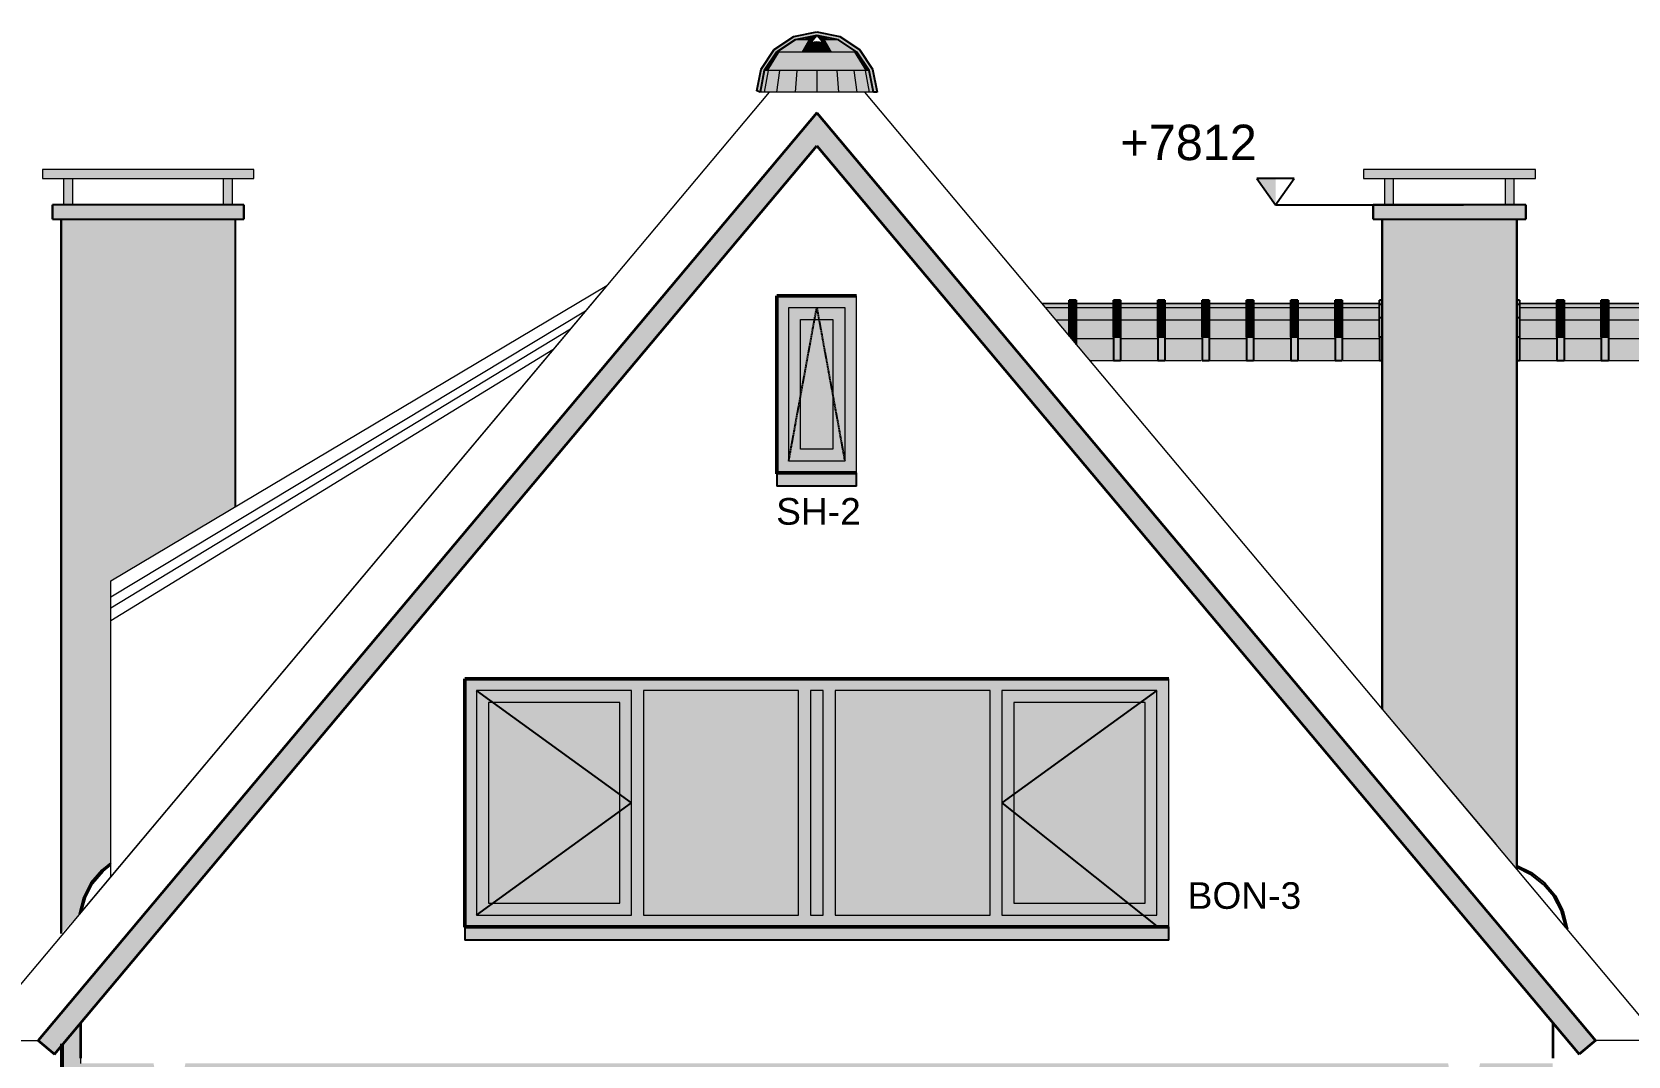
# Model space of a CAD drawing. Header units: millimetres. Extents: x -245 to 49755, y -245 to 41806.
# Drawn here: x 26221 to 30722, y 31018 to 33906 of the extents above; entities that cross this region are included whole.
import ezdxf

# ---------------------------------------------------------------- set-up
doc = ezdxf.new("R2010")
doc.units = ezdxf.units.MM
doc.linetypes.add('PUNKT2_S9', pattern=[1, 0, -1])
doc.linetypes.add('VERDECKT2_S2', pattern=[2.7, 2, -0.7])
doc.layers.add('Standard', color=7, linetype='Continuous', lineweight=25)
doc.styles.add('ARIAL', font='arial.ttf')

msp = doc.modelspace()

# ---------------------------------------------------------------- hatches: boundary and pattern name
at = {"layer": 'Standard', "linetype": 'PUNKT2_S9', "lineweight": 25}
for color, points in [(250, [(28372.9, 33883.9), (28321, 33849.2), (28314, 33856.3), (28369.1, 33893.2)]), (250, [(28434.2, 33896.1), (28372.9, 33883.9), (28369.1, 33893.2), (28434.2, 33906.1)]), (250, [(28434.2, 33896.1), (28377.6, 33883.9), (28372.9, 33883.9)]), (250, [(28434.2, 33896.1), (28390.9, 33883.9), (28377.6, 33883.9)]), (250, [(28434.2, 33896.1), (28410.7, 33883.9), (28390.9, 33883.9)]), (250, [(28434.2, 33896.1), (28423.9, 33883.9), (28410.7, 33883.9)]), (250, [(28495.4, 33883.9), (28434.2, 33896.1), (28434.2, 33906.1), (28499.2, 33893.2)]), (250, [(28434.2, 33896.1), (28457.6, 33883.9), (28444.4, 33883.9)]), (250, [(28434.2, 33896.1), (28477.5, 33883.9), (28457.6, 33883.9)]), (250, [(28434.2, 33896.1), (28495.4, 33883.9), (28490.7, 33883.9)]), (250, [(28434.2, 33896.1), (28490.7, 33883.9), (28477.5, 33883.9)]), (250, [(28547.3, 33849.2), (28495.4, 33883.9), (28499.2, 33893.2), (28554.4, 33856.3)]), (250, [(28321, 33849.2), (28286.3, 33797.3), (28277.1, 33801.2), (28314, 33856.3)]), (0, [(28321, 33849.2), (28329.6, 33849.2), (28297.6, 33797.3), (28286.3, 33797.3)]), (0, [(28329.6, 33849.2), (28354.2, 33849.2), (28329.6, 33797.3), (28297.6, 33797.3)]), (0, [(28372.9, 33883.9), (28377.6, 33883.9), (28329.6, 33849.2), (28321, 33849.2)]), (0, [(28377.6, 33883.9), (28390.9, 33883.9), (28354.2, 33849.2), (28329.6, 33849.2)]), (0, [(28354.2, 33849.2), (28390.9, 33849.2), (28377.6, 33797.3), (28329.6, 33797.3)]), (0, [(28390.9, 33883.9), (28410.7, 33883.9), (28390.9, 33849.2), (28354.2, 33849.2)]), (0, [(28390.9, 33849.2), (28434.2, 33849.2), (28434.2, 33797.3), (28377.6, 33797.3)]), (0, [(28410.7, 33883.9), (28423.9, 33883.9), (28418.3, 33877.1), (28434.2, 33879.3), (28434.2, 33849.2), (28390.9, 33849.2)]), (0, [(28457.6, 33883.9), (28477.5, 33849.2), (28434.2, 33849.2), (28434.2, 33879.3), (28450.1, 33877.1), (28444.4, 33883.9)]), (0, [(28434.2, 33849.2), (28477.5, 33849.2), (28490.7, 33797.3), (28434.2, 33797.3)]), (250, [(28457.6, 33883.9), (28477.5, 33883.9), (28514.2, 33849.2), (28477.5, 33849.2)]), (250, [(28477.5, 33883.9), (28490.7, 33883.9), (28538.7, 33849.2), (28514.2, 33849.2)]), (0, [(28477.5, 33849.2), (28514.2, 33849.2), (28538.7, 33797.3), (28490.7, 33797.3)]), (250, [(28490.7, 33883.9), (28495.4, 33883.9), (28547.3, 33849.2), (28538.7, 33849.2)]), (250, [(28514.2, 33849.2), (28538.7, 33849.2), (28570.7, 33797.3), (28538.7, 33797.3)]), (250, [(28538.7, 33849.2), (28547.3, 33849.2), (28582, 33797.3), (28570.7, 33797.3)]), (250, [(28582, 33797.3), (28547.3, 33849.2), (28554.4, 33856.3), (28591.2, 33801.2)]), (250, [(28286.3, 33797.3), (28274.2, 33736.1), (28264.9, 33739.9), (28277.1, 33801.2)]), (0, [(28286.3, 33797.3), (28297.6, 33797.3), (28286.3, 33736.1), (28274.2, 33736.1)]), (0, [(28297.6, 33797.3), (28329.6, 33797.3), (28321, 33736.1), (28286.3, 33736.1)]), (0, [(28329.6, 33797.3), (28377.6, 33797.3), (28372.9, 33736.1), (28321, 33736.1)]), (0, [(28377.6, 33797.3), (28434.2, 33797.3), (28434.2, 33736.1), (28372.9, 33736.1)]), (0, [(28434.2, 33797.3), (28490.7, 33797.3), (28495.4, 33736.1), (28434.2, 33736.1)]), (0, [(28490.7, 33797.3), (28538.7, 33797.3), (28547.3, 33736.1), (28495.4, 33736.1)]), (0, [(28538.7, 33797.3), (28570.7, 33797.3), (28582, 33736.1), (28547.3, 33736.1)]), (250, [(28570.7, 33797.3), (28582, 33797.3), (28594.2, 33736.1), (28582, 33736.1)]), (250, [(28594.2, 33736.1), (28582, 33797.3), (28591.2, 33801.2), (28604.2, 33736.1)]), (250, [(28434.2, 33584.9), (26284.8, 31023.5), (26238.9, 31062.1), (28434.2, 33678.3)]), (250, [(30583.5, 31023.5), (28434.2, 33584.9), (28434.2, 33678.3), (30629.4, 31062.1)]), (250, [(28546.7, 33162.1), (28513.2, 33128.6), (28355.2, 33128.6), (28321.7, 33162.1)]), (250, [(28321.7, 33162.1), (28355.2, 33128.6), (28355.2, 32695.6), (28324.2, 32664.6), (28321.7, 32664.6)]), (250, [(28513.2, 32695.6), (28513.2, 33128.6), (28546.7, 33162.1), (28546.7, 32664.6), (28544.2, 32664.6)]), (251, [(29146, 33136.9), (29146, 33149.8), (29166, 33149.8), (29166, 33136.9)]), (250, [(29146, 33100), (29146, 33136.9), (29166, 33136.9), (29166, 33100)]), (251, [(29271, 33136.9), (29271, 33149.8), (29291, 33149.8), (29291, 33136.9)]), (250, [(29271, 33100), (29271, 33136.9), (29291, 33136.9), (29291, 33100)]), (251, [(29396, 33136.9), (29396, 33149.8), (29416, 33149.8), (29416, 33136.9)]), (250, [(29396, 33100), (29396, 33136.9), (29416, 33136.9), (29416, 33100)]), (251, [(29521, 33136.9), (29521, 33149.8), (29541, 33149.8), (29541, 33136.9)]), (250, [(29521, 33100), (29521, 33136.9), (29541, 33136.9), (29541, 33100)]), (251, [(29646, 33136.9), (29646, 33149.8), (29666, 33149.8), (29666, 33136.9)]), (250, [(29646, 33100), (29646, 33136.9), (29666, 33136.9), (29666, 33100)]), (251, [(29771, 33136.9), (29771, 33149.8), (29791, 33149.8), (29791, 33136.9)]), (250, [(29771, 33100), (29771, 33136.9), (29791, 33136.9), (29791, 33100)]), (251, [(29896, 33136.9), (29896, 33149.8), (29916, 33149.8), (29916, 33136.9)]), (250, [(29896, 33100), (29896, 33136.9), (29916, 33136.9), (29916, 33100)]), (251, [(30521, 33136.9), (30521, 33149.8), (30541, 33149.8), (30541, 33136.9)]), (250, [(30521, 33100), (30521, 33136.9), (30541, 33136.9), (30541, 33100)]), (251, [(30646, 33136.9), (30646, 33149.8), (30666, 33149.8), (30666, 33136.9)]), (250, [(30646, 33100), (30646, 33136.9), (30666, 33136.9), (30666, 33100)]), (250, [(29146, 33100), (29166, 33100), (29166, 33044.9), (29148.4, 33044.9), (29146, 33047.8)]), (250, [(29271, 33044.9), (29271, 33100), (29291, 33100), (29291, 33044.9)]), (250, [(29396, 33044.9), (29396, 33100), (29416, 33100), (29416, 33044.9)]), (250, [(29521, 33044.9), (29521, 33100), (29541, 33100), (29541, 33044.9)]), (250, [(29646, 33044.9), (29646, 33100), (29666, 33100), (29666, 33044.9)]), (250, [(29771, 33044.9), (29771, 33100), (29791, 33100), (29791, 33044.9)]), (250, [(29896, 33044.9), (29896, 33100), (29916, 33100), (29916, 33044.9)]), (250, [(30521, 33044.9), (30521, 33100), (30541, 33100), (30541, 33044.9)]), (250, [(30646, 33044.9), (30646, 33100), (30666, 33100), (30666, 33044.9)]), (250, [(29166, 33044.9), (29166, 33024), (29148.4, 33044.9)]), (250, [(29271, 32979.8), (29271, 33044.9), (29291, 33044.9), (29291, 32979.8)]), (250, [(29396, 32979.8), (29396, 33044.9), (29416, 33044.9), (29416, 32979.8)]), (250, [(29521, 32979.8), (29521, 33044.9), (29541, 33044.9), (29541, 32979.8)]), (250, [(29646, 32979.8), (29646, 33044.9), (29666, 33044.9), (29666, 32979.8)]), (250, [(29771, 32979.8), (29771, 33044.9), (29791, 33044.9), (29791, 32979.8)]), (250, [(29896, 32979.8), (29896, 33044.9), (29916, 33044.9), (29916, 32979.8)]), (250, [(30521, 32979.8), (30521, 33044.9), (30541, 33044.9), (30541, 32979.8)]), (250, [(30646, 32979.8), (30646, 33044.9), (30666, 33044.9), (30666, 32979.8)]), (250, [(28355.2, 32695.6), (28513.2, 32695.6), (28544.2, 32664.6), (28324.2, 32664.6)]), (49, [(28321.7, 32659.6), (28321.7, 32662.3), (28321.7, 32664.6), (28324.2, 32664.6), (28544.2, 32664.6), (28546.7, 32664.6), (28546.7, 32662.3), (28546.7, 32659.6)]), (250, [(28321.7, 32624.6), (28321.7, 32659.6), (28546.7, 32659.6), (28546.7, 32624.6)]), (250, [(27441.7, 32082.1), (27475.2, 32082.1), (27475.2, 31384.6), (27441.7, 31384.6)]), (250, [(29393.2, 32082.1), (29393.2, 32048.6), (27475.2, 32048.6), (27475.2, 32082.1)]), (250, [(27475.2, 32048.6), (27508.7, 32048.6), (27508.7, 31415.6), (27475.2, 31415.6)]), (250, [(27878.7, 32048.6), (27878.7, 32015.1), (27508.7, 32015.1), (27508.7, 32048.6)]), (250, [(27912.2, 31415.6), (27878.7, 31415.6), (27878.7, 32048.6), (27912.2, 32048.6)]), (250, [(27912.2, 32048.6), (27945.7, 32048.6), (27945.7, 31415.6), (27912.2, 31415.6)]), (250, [(28382.7, 32048.6), (28416.2, 32048.6), (28416.2, 31415.6), (28382.7, 31415.6)]), (250, [(28452.2, 31415.6), (28416.2, 31415.6), (28416.2, 32048.6), (28452.2, 32048.6)]), (250, [(28485.7, 31415.6), (28452.2, 31415.6), (28452.2, 32048.6), (28485.7, 32048.6)]), (250, [(28956.2, 31415.6), (28922.7, 31415.6), (28922.7, 32048.6), (28956.2, 32048.6)]), (250, [(28956.2, 32048.6), (28989.7, 32048.6), (28989.7, 31415.6), (28956.2, 31415.6)]), (250, [(29359.7, 32048.6), (29359.7, 32015.1), (28989.7, 32015.1), (28989.7, 32048.6)]), (250, [(29393.2, 31415.6), (29359.7, 31415.6), (29359.7, 32048.6), (29393.2, 32048.6)]), (250, [(29393.2, 32082.1), (29426.7, 32082.1), (29426.7, 31384.6), (29393.2, 31384.6)]), (254, [(27878.7, 31756.3), (27878.7, 31707.8), (27521.4, 31449.1), (27508.7, 31449.1), (27508.7, 32015.1), (27521.4, 32015.1)]), (254, [(27878.7, 31756.3), (27521.4, 32015.1), (27878.7, 32015.1)]), (254, [(29346.9, 32015.1), (29359.7, 32015.1), (29359.7, 31449.1), (29312, 31449.1), (28989.7, 31705.4), (28989.7, 31756.3)]), (254, [(29346.9, 32015.1), (28989.7, 31756.3), (28989.7, 32015.1)]), (254, [(27878.7, 31449.1), (27521.4, 31449.1), (27878.7, 31707.8)]), (254, [(28989.7, 31705.4), (29312, 31449.1), (28989.7, 31449.1)]), (250, [(26367.2, 31465.4), (26387.5, 31506.6), (26418.3, 31542.5), (26443.6, 31563), (26443.6, 31556.8), (26421.9, 31539), (26392.1, 31504.7), (26372.2, 31465.4), (26360.8, 31425.2), (26354.5, 31417.7)]), (250, [(27475.2, 31415.6), (29393.2, 31415.6), (29393.2, 31384.6), (27475.2, 31384.6)]), (250, [(27508.7, 31415.6), (27508.7, 31449.1), (27878.7, 31449.1), (27878.7, 31415.6)]), (250, [(28989.7, 31415.6), (28989.7, 31449.1), (29359.7, 31449.1), (29359.7, 31415.6)]), (49, [(27441.7, 31379.6), (27441.7, 31382.3), (27441.7, 31384.6), (27475.2, 31384.6), (29393.2, 31384.6), (29426.7, 31384.6), (29426.7, 31382.3), (29426.7, 31379.6)]), (250, [(27441.7, 31344.6), (27441.7, 31379.6), (29426.7, 31379.6), (29426.7, 31344.6)])]:
    msp.add_hatch(color=color, dxfattribs=at).paths.add_polyline_path(points, flags=16)
for color, points in [(0, [(26251.7, 33493.1), (26846.7, 33493.1), (26846.7, 33518.1), (26251.7, 33518.1)]), (0, [(26311.7, 33493.1), (26311.7, 33418.1), (26312.9, 33418.1), (26312.9, 33493.1)]), (0, [(26312.9, 33493.1), (26312.9, 33418.1), (26315.2, 33418.1), (26315.2, 33493.1)]), (0, [(26315.2, 33493.1), (26315.2, 33418.1), (26318.4, 33418.1), (26318.4, 33493.1)]), (0, [(26318.4, 33493.1), (26318.4, 33418.1), (26322.1, 33418.1), (26322.1, 33493.1)]), (0, [(26322.1, 33493.1), (26322.1, 33418.1), (26326.1, 33418.1), (26326.1, 33493.1)]), (0, [(26326.1, 33493.1), (26326.1, 33418.1), (26329.8, 33418.1), (26329.8, 33493.1)]), (0, [(26329.8, 33493.1), (26329.8, 33418.1), (26333, 33418.1), (26333, 33493.1)]), (0, [(26333, 33493.1), (26333, 33418.1), (26335.3, 33418.1), (26335.3, 33493.1)]), (250, [(26335.3, 33493.1), (26335.3, 33418.1), (26336.6, 33418.1), (26336.6, 33493.1)]), (0, [(26761.8, 33493.1), (26761.8, 33418.1), (26763, 33418.1), (26763, 33493.1)]), (0, [(26763, 33493.1), (26763, 33418.1), (26765.3, 33418.1), (26765.3, 33493.1)]), (0, [(26765.3, 33493.1), (26765.3, 33418.1), (26768.5, 33418.1), (26768.5, 33493.1)]), (0, [(26768.5, 33493.1), (26768.5, 33418.1), (26772.2, 33418.1), (26772.2, 33493.1)]), (0, [(26772.2, 33493.1), (26772.2, 33418.1), (26776.2, 33418.1), (26776.2, 33493.1)]), (0, [(26776.2, 33493.1), (26776.2, 33418.1), (26779.9, 33418.1), (26779.9, 33493.1)]), (0, [(26779.9, 33493.1), (26779.9, 33418.1), (26783.1, 33418.1), (26783.1, 33493.1)]), (0, [(26783.1, 33493.1), (26783.1, 33418.1), (26785.4, 33418.1), (26785.4, 33493.1)]), (250, [(26785.4, 33493.1), (26785.4, 33418.1), (26786.7, 33418.1), (26786.7, 33493.1)]), (0, [(29975.7, 33518.1), (29975.7, 33493.1), (30460.7, 33493.1), (30460.7, 33518.1)]), (0, [(30035.7, 33493.1), (30035.7, 33418.1), (30036.9, 33418.1), (30036.9, 33493.1)]), (0, [(30036.9, 33493.1), (30036.9, 33418.1), (30039.2, 33418.1), (30039.2, 33493.1)]), (0, [(30039.2, 33493.1), (30039.2, 33418.1), (30042.4, 33418.1), (30042.4, 33493.1)]), (0, [(30042.4, 33493.1), (30042.4, 33418.1), (30046.1, 33418.1), (30046.1, 33493.1)]), (0, [(30046.1, 33493.1), (30046.1, 33418.1), (30050.1, 33418.1), (30050.1, 33493.1)]), (0, [(30050.1, 33493.1), (30050.1, 33418.1), (30053.8, 33418.1), (30053.8, 33493.1)]), (0, [(30053.8, 33493.1), (30053.8, 33418.1), (30057, 33418.1), (30057, 33493.1)]), (0, [(30057, 33493.1), (30057, 33418.1), (30059.3, 33418.1), (30059.3, 33493.1)]), (250, [(30059.3, 33493.1), (30059.3, 33418.1), (30060.6, 33418.1), (30060.6, 33493.1)]), (0, [(30375.8, 33493.1), (30375.8, 33418.1), (30377, 33418.1), (30377, 33493.1)]), (0, [(30377, 33493.1), (30377, 33418.1), (30379.3, 33418.1), (30379.3, 33493.1)]), (0, [(30379.3, 33493.1), (30379.3, 33418.1), (30382.5, 33418.1), (30382.5, 33493.1)]), (0, [(30382.5, 33493.1), (30382.5, 33418.1), (30386.2, 33418.1), (30386.2, 33493.1)]), (0, [(30386.2, 33493.1), (30386.2, 33418.1), (30390.2, 33418.1), (30390.2, 33493.1)]), (0, [(30390.2, 33493.1), (30390.2, 33418.1), (30393.9, 33418.1), (30393.9, 33493.1)]), (0, [(30393.9, 33493.1), (30393.9, 33418.1), (30397.1, 33418.1), (30397.1, 33493.1)]), (0, [(30397.1, 33493.1), (30397.1, 33418.1), (30399.4, 33418.1), (30399.4, 33493.1)]), (250, [(30399.4, 33493.1), (30399.4, 33418.1), (30400.7, 33418.1), (30400.7, 33493.1)]), (0, [(26279.2, 33418.1), (26279.2, 33378.1), (26819.2, 33378.1), (26819.2, 33418.1)]), (0, [(30003.2, 33378.1), (30433.2, 33378.1), (30433.2, 33418.1), (30003.2, 33418.1)]), (251, [(26794.2, 33378.1), (26304.2, 33378.1), (26304.2, 31363.6), (26354.5, 31417.7), (26367.2, 31465.4), (26387.5, 31506.6), (26418.3, 31542.5), (26443.6, 31563), (26443.6, 32358.1), (26794.2, 32566.8)]), (251, [(30408.2, 33378.1), (30028.2, 33378.1), (30028.2, 31996.4), (30408.2, 31544.7)]), (254, [(28388.7, 32729.1), (28479.7, 32729.1), (28479.7, 33095.1), (28388.7, 33095.1)]), (250, [(30532.6, 31428), (30545.7, 31381.7), (30549.3, 31377.4), (30551.2, 31376.6), (30537.6, 31428), (30517.3, 31469.3), (30486.5, 31505.1), (30448.6, 31535.8), (30408.2, 31555.7), (30408.2, 31550.7), (30446.7, 31531.2), (30482.9, 31501.6), (30512.7, 31467.4)])]:
    msp.add_hatch(color=color, dxfattribs=at).paths.add_polyline_path(points)
at = {"layer": 'Standard', "linetype": 'PUNKT2_S9', "lineweight": -3}
msp.add_hatch(color=7, dxfattribs=at).paths.add_polyline_path([(29727.9, 33418.1), (29727.9, 33493.1), (29675.4, 33493.1)])
at = {"layer": 'Standard', "linetype": 'PUNKT2_S9', "lineweight": 25}
h = msp.add_hatch(color=250, dxfattribs=at)
h.paths.add_polyline_path([(28513.2, 33128.6), (28355.2, 33128.6), (28355.2, 32695.6), (28513.2, 32695.6)])
h.paths.add_polyline_path([(28388.7, 33095.1), (28479.7, 33095.1), (28479.7, 32729.1), (28388.7, 32729.1)], flags=16)
h = msp.add_hatch(color=250, dxfattribs=at)
h.paths.add_polyline_path([(29291, 33139.8), (29291, 33127.6), (29517.8, 33127.6), (29517.8, 33139.8)])
h.paths.add_polyline_path([(29916, 33127.6), (30021, 33127.6), (30021, 33139.8), (29916, 33139.8)])
h.paths.add_polyline_path([(29271, 33139.8), (29166, 33139.8), (29166, 33127.6), (29271, 33127.6)])
h.paths.add_polyline_path([(29079, 33127.6), (29146, 33127.6), (29146, 33139.8), (29068.8, 33139.8)])
h = msp.add_hatch(color=0, dxfattribs=at)
h.paths.add_polyline_path([(29291, 33127.6), (29291, 33092.9), (29517.8, 33092.9), (29517.8, 33127.6)])
h.paths.add_polyline_path([(30021, 33127.6), (29916, 33127.6), (29916, 33092.9), (30021, 33092.9)])
h.paths.add_polyline_path([(29271, 33127.6), (29166, 33127.6), (29166, 33092.9), (29271, 33092.9)])
h.paths.add_polyline_path([(29108.1, 33092.9), (29146, 33092.9), (29146, 33127.6), (29079, 33127.6)])
h = msp.add_hatch(color=250, dxfattribs=at)
h.paths.add_polyline_path([(29646, 33127.6), (29646, 33139.8), (29541, 33139.8), (29541, 33127.6)])
h.paths.add_polyline_path([(29666, 33127.6), (29771, 33127.6), (29771, 33139.8), (29666, 33139.8)])
h.paths.add_polyline_path([(29896, 33127.6), (29896, 33139.8), (29791, 33139.8), (29791, 33127.6)])
h = msp.add_hatch(color=0, dxfattribs=at)
h.paths.add_polyline_path([(29791, 33127.6), (29791, 33092.9), (29896, 33092.9), (29896, 33127.6)])
h.paths.add_polyline_path([(29771, 33127.6), (29666, 33127.6), (29666, 33092.9), (29771, 33092.9)])
h.paths.add_polyline_path([(29541, 33127.6), (29541, 33092.9), (29646, 33092.9), (29646, 33127.6)])
h = msp.add_hatch(color=250, dxfattribs=at)
h.paths.add_polyline_path([(33304.2, 33127.6), (33304.2, 33139.8), (33186, 33139.8), (33186, 33127.6)])
h.paths.add_polyline_path([(30416, 33139.8), (30416, 33127.6), (30521, 33127.6), (30521, 33139.8)])
h.paths.add_polyline_path([(30541, 33139.8), (30541, 33127.6), (30646, 33127.6), (30646, 33139.8)])
h.paths.add_polyline_path([(30666, 33139.8), (30666, 33127.6), (30771, 33127.6), (30771, 33139.8)])
h.paths.add_polyline_path([(30791, 33139.8), (30791, 33127.6), (30896, 33127.6), (30896, 33139.8)])
h.paths.add_polyline_path([(30916, 33139.8), (30916, 33127.6), (31021, 33127.6), (31021, 33139.8)])
h.paths.add_polyline_path([(31041, 33139.8), (31041, 33127.6), (31146, 33127.6), (31146, 33139.8)])
h.paths.add_polyline_path([(31166, 33139.8), (31166, 33127.6), (31271, 33127.6), (31271, 33139.8)])
h.paths.add_polyline_path([(31291, 33139.8), (31291, 33127.6), (31396, 33127.6), (31396, 33139.8)])
h.paths.add_polyline_path([(31416, 33139.8), (31416, 33127.6), (31521, 33127.6), (31521, 33139.8)])
h.paths.add_polyline_path([(31541, 33139.8), (31541, 33127.6), (31646, 33127.6), (31646, 33139.8)])
h.paths.add_polyline_path([(31666, 33139.8), (31666, 33127.6), (31771, 33127.6), (31771, 33139.8)])
h.paths.add_polyline_path([(31791, 33139.8), (31791, 33127.6), (31896, 33127.6), (31896, 33139.8)])
h.paths.add_polyline_path([(31916, 33139.8), (31916, 33127.6), (32021, 33127.6), (32021, 33139.8)])
h.paths.add_polyline_path([(32041, 33139.8), (32041, 33127.6), (32146, 33127.6), (32146, 33139.8)])
h.paths.add_polyline_path([(32166, 33139.8), (32166, 33127.6), (32271, 33127.6), (32271, 33139.8)])
h.paths.add_polyline_path([(32291, 33139.8), (32291, 33127.6), (32396, 33127.6), (32396, 33139.8)])
h.paths.add_polyline_path([(32416, 33139.8), (32416, 33127.6), (32521, 33127.6), (32521, 33139.8)])
h.paths.add_polyline_path([(32541, 33139.8), (32541, 33127.6), (32646, 33127.6), (32646, 33139.8)])
h.paths.add_polyline_path([(32666, 33139.8), (32666, 33127.6), (32771, 33127.6), (32771, 33139.8)])
h.paths.add_polyline_path([(32791, 33139.8), (32791, 33127.6), (32896, 33127.6), (32896, 33139.8)])
h.paths.add_polyline_path([(32916, 33139.8), (32916, 33127.6), (33021, 33127.6), (33021, 33139.8)])
h.paths.add_polyline_path([(33041, 33139.8), (33041, 33127.6), (33166, 33127.6), (33166, 33139.8)])
h = msp.add_hatch(color=0, dxfattribs=at)
h.paths.add_polyline_path([(31271, 33127.6), (31166, 33127.6), (31166, 33092.9), (31271, 33092.9)])
h.paths.add_polyline_path([(31041, 33092.9), (31146, 33092.9), (31146, 33127.6), (31041, 33127.6)])
h.paths.add_polyline_path([(31021, 33127.6), (30916, 33127.6), (30916, 33092.9), (31021, 33092.9)])
h.paths.add_polyline_path([(30791, 33092.9), (30896, 33092.9), (30896, 33127.6), (30791, 33127.6)])
h.paths.add_polyline_path([(30771, 33127.6), (30666, 33127.6), (30666, 33092.9), (30771, 33092.9)])
h.paths.add_polyline_path([(30541, 33092.9), (30646, 33092.9), (30646, 33127.6), (30541, 33127.6)])
h.paths.add_polyline_path([(30521, 33127.6), (30416, 33127.6), (30416, 33092.9), (30521, 33092.9)])
h.paths.add_polyline_path([(33304.2, 33092.9), (33304.2, 33127.6), (33186, 33127.6), (33186, 33092.9)])
h.paths.add_polyline_path([(33041, 33092.9), (33166, 33092.9), (33166, 33127.6), (33041, 33127.6)])
h.paths.add_polyline_path([(33021, 33127.6), (32916, 33127.6), (32916, 33092.9), (33021, 33092.9)])
h.paths.add_polyline_path([(32791, 33092.9), (32896, 33092.9), (32896, 33127.6), (32791, 33127.6)])
h.paths.add_polyline_path([(32771, 33127.6), (32666, 33127.6), (32666, 33092.9), (32771, 33092.9)])
h.paths.add_polyline_path([(32541, 33092.9), (32646, 33092.9), (32646, 33127.6), (32541, 33127.6)])
h.paths.add_polyline_path([(32521, 33127.6), (32416, 33127.6), (32416, 33092.9), (32521, 33092.9)])
h.paths.add_polyline_path([(32291, 33092.9), (32396, 33092.9), (32396, 33127.6), (32291, 33127.6)])
h.paths.add_polyline_path([(32271, 33127.6), (32166, 33127.6), (32166, 33092.9), (32271, 33092.9)])
h.paths.add_polyline_path([(32041, 33092.9), (32146, 33092.9), (32146, 33127.6), (32041, 33127.6)])
h.paths.add_polyline_path([(32021, 33127.6), (31916, 33127.6), (31916, 33092.9), (32021, 33092.9)])
h.paths.add_polyline_path([(31791, 33092.9), (31896, 33092.9), (31896, 33127.6), (31791, 33127.6)])
h.paths.add_polyline_path([(31771, 33127.6), (31666, 33127.6), (31666, 33092.9), (31771, 33092.9)])
h.paths.add_polyline_path([(31541, 33092.9), (31646, 33092.9), (31646, 33127.6), (31541, 33127.6)])
h.paths.add_polyline_path([(31521, 33127.6), (31416, 33127.6), (31416, 33092.9), (31521, 33092.9)])
h.paths.add_polyline_path([(31291, 33092.9), (31396, 33092.9), (31396, 33127.6), (31291, 33127.6)])
h = msp.add_hatch(color=0, dxfattribs=at)
h.paths.add_polyline_path([(29291, 33092.9), (29291, 33041), (29517.8, 33041), (29517.8, 33092.9)])
h.paths.add_polyline_path([(30021, 33092.9), (29916, 33092.9), (29916, 33041), (30021, 33041)])
h.paths.add_polyline_path([(29271, 33092.9), (29166, 33092.9), (29166, 33041), (29271, 33041)])
h.paths.add_polyline_path([(29108.1, 33092.9), (29146, 33047.8), (29146, 33092.9)])
h = msp.add_hatch(color=0, dxfattribs=at)
h.paths.add_polyline_path([(29791, 33092.9), (29791, 33041), (29896, 33041), (29896, 33092.9)])
h.paths.add_polyline_path([(29771, 33092.9), (29666, 33092.9), (29666, 33041), (29771, 33041)])
h.paths.add_polyline_path([(29541, 33092.9), (29541, 33041), (29646, 33041), (29646, 33092.9)])
h = msp.add_hatch(color=0, dxfattribs=at)
h.paths.add_polyline_path([(33304.2, 33041), (33304.2, 33092.9), (33186, 33092.9), (33186, 33041)])
h.paths.add_polyline_path([(33166, 33092.9), (33041, 33092.9), (33041, 33041), (33166, 33041)])
h.paths.add_polyline_path([(32916, 33041), (33021, 33041), (33021, 33092.9), (32916, 33092.9)])
h.paths.add_polyline_path([(32896, 33092.9), (32791, 33092.9), (32791, 33041), (32896, 33041)])
h.paths.add_polyline_path([(32666, 33041), (32771, 33041), (32771, 33092.9), (32666, 33092.9)])
h.paths.add_polyline_path([(32646, 33092.9), (32541, 33092.9), (32541, 33041), (32646, 33041)])
h.paths.add_polyline_path([(32416, 33041), (32521, 33041), (32521, 33092.9), (32416, 33092.9)])
h.paths.add_polyline_path([(32396, 33092.9), (32291, 33092.9), (32291, 33041), (32396, 33041)])
h.paths.add_polyline_path([(32166, 33041), (32271, 33041), (32271, 33092.9), (32166, 33092.9)])
h.paths.add_polyline_path([(32146, 33092.9), (32041, 33092.9), (32041, 33041), (32146, 33041)])
h.paths.add_polyline_path([(31916, 33041), (32021, 33041), (32021, 33092.9), (31916, 33092.9)])
h.paths.add_polyline_path([(31896, 33092.9), (31791, 33092.9), (31791, 33041), (31896, 33041)])
h.paths.add_polyline_path([(31666, 33041), (31771, 33041), (31771, 33092.9), (31666, 33092.9)])
h.paths.add_polyline_path([(31646, 33092.9), (31541, 33092.9), (31541, 33041), (31646, 33041)])
h.paths.add_polyline_path([(31416, 33041), (31521, 33041), (31521, 33092.9), (31416, 33092.9)])
h.paths.add_polyline_path([(31396, 33092.9), (31291, 33092.9), (31291, 33041), (31396, 33041)])
h.paths.add_polyline_path([(31166, 33041), (31271, 33041), (31271, 33092.9), (31166, 33092.9)])
h.paths.add_polyline_path([(31146, 33092.9), (31041, 33092.9), (31041, 33041), (31146, 33041)])
h.paths.add_polyline_path([(30916, 33041), (31021, 33041), (31021, 33092.9), (30916, 33092.9)])
h.paths.add_polyline_path([(30896, 33092.9), (30791, 33092.9), (30791, 33041), (30896, 33041)])
h.paths.add_polyline_path([(30666, 33041), (30771, 33041), (30771, 33092.9), (30666, 33092.9)])
h.paths.add_polyline_path([(30646, 33092.9), (30541, 33092.9), (30541, 33041), (30646, 33041)])
h.paths.add_polyline_path([(30416, 33041), (30521, 33041), (30521, 33092.9), (30416, 33092.9)])
h = msp.add_hatch(color=0, dxfattribs=at)
h.paths.add_polyline_path([(29291, 33041), (29291, 32979.8), (29517.8, 32979.8), (29517.8, 33041)])
h.paths.add_polyline_path([(30021, 33041), (29916, 33041), (29916, 32979.8), (30021, 32979.8)])
h.paths.add_polyline_path([(29271, 32979.8), (29271, 33041), (29166, 33041), (29166, 33024), (29203, 32979.8)])
h = msp.add_hatch(color=0, dxfattribs=at)
h.paths.add_polyline_path([(29896, 32979.8), (29896, 33041), (29791, 33041), (29791, 32979.8)])
h.paths.add_polyline_path([(29771, 32979.8), (29771, 33041), (29666, 33041), (29666, 32979.8)])
h.paths.add_polyline_path([(29646, 32979.8), (29646, 33041), (29541, 33041), (29541, 32979.8)])
h = msp.add_hatch(color=0, dxfattribs=at)
h.paths.add_polyline_path([(33186, 32979.8), (33304.2, 32979.8), (33304.2, 33041), (33186, 33041)])
h.paths.add_polyline_path([(32791, 33041), (32791, 32979.8), (32896, 32979.8), (32896, 33041)])
h.paths.add_polyline_path([(32646, 33041), (32541, 33041), (32541, 32979.8), (32646, 32979.8)])
h.paths.add_polyline_path([(32666, 33041), (32666, 32979.8), (32771, 32979.8), (32771, 33041)])
h.paths.add_polyline_path([(32521, 33041), (32416, 33041), (32416, 32979.8), (32521, 32979.8)])
h.paths.add_polyline_path([(31271, 32979.8), (31271, 33041), (31166, 33041), (31166, 32979.8)])
h.paths.add_polyline_path([(31146, 33041), (31041, 33041), (31041, 32979.8), (31146, 32979.8)])
h.paths.add_polyline_path([(31021, 32979.8), (31021, 33041), (30916, 33041), (30916, 32979.8)])
h.paths.add_polyline_path([(30896, 33041), (30791, 33041), (30791, 32979.8), (30896, 32979.8)])
h.paths.add_polyline_path([(30771, 32979.8), (30771, 33041), (30666, 33041), (30666, 32979.8)])
h.paths.add_polyline_path([(30646, 33041), (30541, 33041), (30541, 32979.8), (30646, 32979.8)])
h.paths.add_polyline_path([(30521, 32979.8), (30521, 33041), (30416, 33041), (30416, 32979.8)])
h.paths.add_polyline_path([(32916, 32979.8), (33021, 32979.8), (33021, 33041), (32916, 33041)])
h.paths.add_polyline_path([(33041, 33041), (33041, 32979.8), (33166, 32979.8), (33166, 33041)])
h.paths.add_polyline_path([(32396, 33041), (32291, 33041), (32291, 32988), (32350.5, 32988), (32387.3, 32982.4), (32389.4, 32982.1), (32394.1, 32979.8), (32396, 32979.8)])
h.paths.add_polyline_path([(31322.2, 32988), (31396, 32988), (31396, 33041), (31291, 33041), (31291, 32983.2), (31319.9, 32987.7)])
h.paths.add_polyline_path([(32166, 33041), (32166, 32988), (32271, 32988), (32271, 33041)])
h.paths.add_polyline_path([(32041, 33041), (32041, 32988), (32146, 32988), (32146, 33041)])
h.paths.add_polyline_path([(32021, 33041), (31916, 33041), (31916, 32988), (32021, 32988)])
h.paths.add_polyline_path([(31666, 33041), (31666, 32988), (31771, 32988), (31771, 33041)])
h.paths.add_polyline_path([(31791, 33041), (31791, 32988), (31896, 32988), (31896, 33041)])
h.paths.add_polyline_path([(31541, 32988), (31646, 32988), (31646, 33041), (31541, 33041)])
h.paths.add_polyline_path([(31521, 32988), (31521, 33041), (31416, 33041), (31416, 32988)])
h = msp.add_hatch(color=254, dxfattribs=at)
h.paths.add_polyline_path([(28382.7, 32048.6), (27945.7, 32048.6), (27945.7, 31415.6), (28382.7, 31415.6)])
h.paths.add_polyline_path([(28485.7, 31415.6), (28922.7, 31415.6), (28922.7, 32048.6), (28485.7, 32048.6)])
h = msp.add_hatch(color=251, dxfattribs=at)
h.paths.add_polyline_path([(30509.2, 29462.1), (30509.2, 30997.1), (30304.2, 30997.1), (30289.2, 30922.1), (30279.1, 30922.1), (30279.1, 30517.1), (30284.1, 30517.1), (30284.1, 30512.1), (30279.1, 30512.1), (30279.1, 29717.1), (30284.1, 29717.1), (30284.1, 29712.1), (30279.1, 29712.1), (30279.1, 29462.1)])
h.paths.add_polyline_path([(26589.1, 30922.1), (26579.2, 30922.1), (26564.2, 30997.1), (26359.2, 30997.1), (26359.2, 31112.1), (26304.2, 31052.5), (26304.2, 29672.1), (26303.2, 29672.1), (26303.2, 29462.1), (26589.1, 29462.1), (26589.1, 29712.1), (26584.1, 29712.1), (26584.1, 29717.1), (26589.1, 29717.1), (26589.1, 30512.1), (26584.1, 30512.1), (26584.1, 30517.1), (26589.1, 30517.1)])
h.paths.add_polyline_path([(26810.2, 29512.1), (26810.2, 29462.1), (26809.2, 30712.1), (28209.2, 30712.1), (28209.2, 29512.1)], flags=16)
h.paths.add_polyline_path([(26629.1, 29462.1), (30239.1, 29462.1), (30239.1, 29712.1), (30234.1, 29712.1), (30234.1, 29717.1), (30239.1, 29717.1), (30239.1, 30512.1), (30234.1, 30512.1), (30234.1, 30517.1), (30239.1, 30517.1), (30239.1, 30922.1), (30229.2, 30922.1), (30214.2, 30997.1), (26654.2, 30997.1), (26639.2, 30922.1), (26629.1, 30922.1), (26629.1, 30517.1), (26634.1, 30517.1), (26634.1, 30512.1), (26629.1, 30512.1), (26629.1, 29717.1), (26634.1, 29717.1), (26634.1, 29712.1), (26629.1, 29712.1)])
h.paths.add_polyline_path([(28674.2, 29512.1), (28674.2, 30712.1), (30074.2, 30712.1), (30074.2, 29512.1)], flags=16)

# ---------------------------------------------------------------- linework, layer by layer
at = {"layer": 'Standard', "color": 7, "linetype": 'Continuous', "lineweight": -3}
for p, q in [((28314, 33856.3), (28369.1, 33893.2)), ((28369.1, 33893.2), (28434.2, 33906.1)), ((28434.2, 33896.1), (28372.9, 33883.9)), ((28434.2, 33906.1), (28499.2, 33893.2)), ((28495.4, 33883.9), (28434.2, 33896.1)), ((28499.2, 33893.2), (28554.4, 33856.3)), ((28277.1, 33801.2), (28314, 33856.3)), ((28321, 33849.2), (28286.3, 33797.3)), ((28372.9, 33883.9), (28321, 33849.2)), ((28547.3, 33849.2), (28495.4, 33883.9)), ((28582, 33797.3), (28547.3, 33849.2)), ((28554.4, 33856.3), (28591.2, 33801.2)), ((28264.9, 33739.9), (28277.1, 33801.2)), ((28286.3, 33797.3), (28274.2, 33736.1)), ((28594.2, 33736.1), (28582, 33797.3)), ((28591.2, 33801.2), (28604.2, 33736.1)), ((28274.2, 33736.1), (28264.9, 33739.9)), ((28604.2, 33736.1), (28594.2, 33736.1)), ((29780.4, 33493.1), (29675.4, 33493.1)), ((29675.4, 33493.1), (29727.9, 33418.1)), ((29727.9, 33418.1), (29780.4, 33493.1)), ((29727.9, 33418.1), (30257.2, 33418.1)), ((29166, 33149.8), (29146, 33149.8)), ((29146, 33136.9), (29146, 33149.8)), ((29146, 33100), (29146, 33136.9)), ((29166, 33136.9), (29146, 33136.9)), ((29166, 33149.8), (29166, 33136.9)), ((29166, 33136.9), (29166, 33100)), ((29291, 33149.8), (29271, 33149.8)), ((29271, 33136.9), (29271, 33149.8)), ((29271, 33100), (29271, 33136.9)), ((29291, 33136.9), (29271, 33136.9)), ((29291, 33149.8), (29291, 33136.9)), ((29291, 33136.9), (29291, 33100)), ((29416, 33149.8), (29396, 33149.8)), ((29396, 33136.9), (29396, 33149.8)), ((29396, 33100), (29396, 33136.9)), ((29416, 33136.9), (29396, 33136.9)), ((29416, 33149.8), (29416, 33136.9)), ((29416, 33136.9), (29416, 33100)), ((29541, 33149.8), (29521, 33149.8)), ((29521, 33136.9), (29521, 33149.8)), ((29521, 33100), (29521, 33136.9)), ((29541, 33136.9), (29521, 33136.9)), ((29541, 33149.8), (29541, 33136.9)), ((29541, 33136.9), (29541, 33100)), ((29666, 33149.8), (29646, 33149.8)), ((29646, 33136.9), (29646, 33149.8)), ((29646, 33100), (29646, 33136.9)), ((29666, 33136.9), (29646, 33136.9)), ((29666, 33149.8), (29666, 33136.9)), ((29666, 33136.9), (29666, 33100)), ((29791, 33149.8), (29771, 33149.8)), ((29771, 33136.9), (29771, 33149.8)), ((29771, 33100), (29771, 33136.9)), ((29791, 33136.9), (29771, 33136.9)), ((29791, 33149.8), (29791, 33136.9)), ((29791, 33136.9), (29791, 33100)), ((29916, 33149.8), (29896, 33149.8)), ((29896, 33136.9), (29896, 33149.8)), ((29896, 33100), (29896, 33136.9)), ((29916, 33136.9), (29896, 33136.9)), ((29916, 33149.8), (29916, 33136.9)), ((29916, 33136.9), (29916, 33100)), ((30021, 33136.9), (30021, 33149.8)), ((30028.2, 33149.8), (30021, 33149.8)), ((30021, 33100), (30021, 33136.9)), ((30028.2, 33136.9), (30021, 33136.9)), ((30416, 33149.8), (30408.2, 33149.8)), ((30416, 33136.9), (30408.2, 33136.9)), ((30416, 33149.8), (30416, 33136.9)), ((30416, 33136.9), (30416, 33100)), ((30541, 33149.8), (30521, 33149.8)), ((30521, 33136.9), (30521, 33149.8)), ((30521, 33100), (30521, 33136.9)), ((30541, 33136.9), (30521, 33136.9)), ((30541, 33149.8), (30541, 33136.9)), ((30541, 33136.9), (30541, 33100)), ((30666, 33149.8), (30646, 33149.8)), ((30646, 33136.9), (30646, 33149.8)), ((30646, 33100), (30646, 33136.9)), ((30666, 33136.9), (30646, 33136.9)), ((30666, 33149.8), (30666, 33136.9)), ((30666, 33136.9), (30666, 33100)), ((29166, 33100), (29146, 33100)), ((29146, 33047.8), (29146, 33100)), ((29166, 33100), (29166, 33044.9)), ((29291, 33100), (29271, 33100)), ((29271, 33044.9), (29271, 33100)), ((29291, 33100), (29291, 33044.9)), ((29416, 33100), (29396, 33100)), ((29396, 33044.9), (29396, 33100)), ((29416, 33100), (29416, 33044.9)), ((29541, 33100), (29521, 33100)), ((29521, 33044.9), (29521, 33100)), ((29541, 33100), (29541, 33044.9)), ((29666, 33100), (29646, 33100)), ((29646, 33044.9), (29646, 33100)), ((29666, 33100), (29666, 33044.9)), ((29791, 33100), (29771, 33100)), ((29771, 33044.9), (29771, 33100)), ((29791, 33100), (29791, 33044.9)), ((29916, 33100), (29896, 33100)), ((29896, 33044.9), (29896, 33100)), ((29916, 33100), (29916, 33044.9)), ((30021, 33044.9), (30021, 33100)), ((30028.2, 33100), (30021, 33100)), ((30416, 33100), (30408.2, 33100)), ((30416, 33100), (30416, 33044.9)), ((30541, 33100), (30521, 33100)), ((30521, 33044.9), (30521, 33100)), ((30541, 33100), (30541, 33044.9)), ((30666, 33100), (30646, 33100)), ((30646, 33044.9), (30646, 33100)), ((30666, 33100), (30666, 33044.9)), ((29166, 33044.9), (29148.4, 33044.9)), ((29166, 33044.9), (29166, 33024)), ((29291, 33044.9), (29271, 33044.9)), ((29271, 33044.9), (29271, 32979.8)), ((29291, 33044.9), (29291, 32979.8)), ((29416, 33044.9), (29396, 33044.9)), ((29396, 33044.9), (29396, 32979.8)), ((29416, 33044.9), (29416, 32979.8)), ((29541, 33044.9), (29521, 33044.9)), ((29521, 33044.9), (29521, 32979.8)), ((29541, 33044.9), (29541, 32979.8)), ((29666, 33044.9), (29646, 33044.9)), ((29646, 33044.9), (29646, 32979.8)), ((29666, 33044.9), (29666, 32979.8)), ((29791, 33044.9), (29771, 33044.9)), ((29771, 33044.9), (29771, 32979.8)), ((29791, 33044.9), (29791, 32979.8)), ((29916, 33044.9), (29896, 33044.9)), ((29896, 33044.9), (29896, 32979.8)), ((29916, 33044.9), (29916, 32979.8)), ((30021, 33044.9), (30021, 32979.8)), ((30028.2, 33044.9), (30021, 33044.9)), ((30416, 33044.9), (30408.2, 33044.9)), ((30416, 33044.9), (30416, 32979.8)), ((30541, 33044.9), (30521, 33044.9)), ((30521, 33044.9), (30521, 32979.8)), ((30541, 33044.9), (30541, 32979.8)), ((30666, 33044.9), (30646, 33044.9)), ((30646, 33044.9), (30646, 32979.8)), ((30666, 33044.9), (30666, 32979.8)), ((29271, 32979.8), (29291, 32979.8)), ((29396, 32979.8), (29416, 32979.8)), ((29521, 32979.8), (29541, 32979.8)), ((29646, 32979.8), (29666, 32979.8)), ((29771, 32979.8), (29791, 32979.8)), ((29896, 32979.8), (29916, 32979.8)), ((30021, 32979.8), (30028.2, 32979.8)), ((30408.2, 32979.8), (30416, 32979.8)), ((30521, 32979.8), (30541, 32979.8)), ((30646, 32979.8), (30666, 32979.8)), ((27912.2, 31732.1), (27475.2, 32048.6)), ((29393.2, 32048.6), (28956.2, 31732.1)), ((27475.2, 31415.6), (27912.2, 31732.1)), ((28956.2, 31732.1), (29393.2, 31384.6)), ((26443.6, 31563), (26418.3, 31542.5)), ((26421.9, 31539), (26443.6, 31556.8)), ((30408.2, 31550.7), (30408.2, 31555.7)), ((30408.2, 31555.7), (30448.6, 31535.8)), ((30408.2, 31550.7), (30446.7, 31531.2)), ((30446.7, 31531.2), (30408.2, 31550.7)), ((26387.5, 31506.6), (26367.2, 31465.4)), ((26372.2, 31465.4), (26392.1, 31504.7)), ((26418.3, 31542.5), (26387.5, 31506.6)), ((26392.1, 31504.7), (26421.9, 31539)), ((30482.9, 31501.6), (30446.7, 31531.2)), ((30448.6, 31535.8), (30486.5, 31505.1)), ((30486.5, 31505.1), (30517.3, 31469.3)), ((26367.2, 31465.4), (26354.5, 31417.7)), ((26360.8, 31425.2), (26372.2, 31465.4)), ((30512.7, 31467.4), (30482.9, 31501.6)), ((30532.6, 31428), (30512.7, 31467.4)), ((30517.3, 31469.3), (30537.6, 31428)), ((30546.1, 31380.3), (30532.6, 31428)), ((30537.6, 31428), (30551.2, 31376.6)), ((30551.2, 31376.6), (30548.1, 31377.9))]:
    msp.add_line(p, q, dxfattribs=at)
at = {"layer": 'Standard', "color": 250, "linetype": 'Continuous', "lineweight": 18}
for p, q in [((28372.9, 33883.9), (28434.2, 33896.1)), ((28434.2, 33896.1), (28495.4, 33883.9)), ((28286.3, 33797.3), (28321, 33849.2)), ((28321, 33849.2), (28372.9, 33883.9)), ((28329.6, 33849.2), (28321, 33849.2)), ((28354.2, 33849.2), (28329.6, 33849.2)), ((28390.9, 33849.2), (28354.2, 33849.2)), ((28377.6, 33883.9), (28372.9, 33883.9)), ((28390.9, 33883.9), (28377.6, 33883.9)), ((28410.7, 33883.9), (28390.9, 33883.9)), ((28434.2, 33849.2), (28390.9, 33849.2)), ((28423.9, 33883.9), (28410.7, 33883.9)), ((28418.3, 33877.1), (28434.2, 33879.3)), ((28434.2, 33879.3), (28450.1, 33877.1)), ((28477.5, 33849.2), (28434.2, 33849.2)), ((28457.6, 33883.9), (28444.4, 33883.9)), ((28477.5, 33883.9), (28457.6, 33883.9)), ((28490.7, 33883.9), (28477.5, 33883.9)), ((28514.2, 33849.2), (28477.5, 33849.2)), ((28495.4, 33883.9), (28490.7, 33883.9)), ((28495.4, 33883.9), (28547.3, 33849.2)), ((28538.7, 33849.2), (28514.2, 33849.2)), ((28547.3, 33849.2), (28538.7, 33849.2)), ((28547.3, 33849.2), (28582, 33797.3)), ((28274.2, 33736.1), (28286.3, 33797.3)), ((28297.6, 33797.3), (28286.3, 33736.1)), ((28297.6, 33797.3), (28286.3, 33797.3)), ((28329.6, 33797.3), (28297.6, 33797.3)), ((28329.6, 33797.3), (28321, 33736.1)), ((28377.6, 33797.3), (28329.6, 33797.3)), ((28377.6, 33797.3), (28372.9, 33736.1)), ((28434.2, 33797.3), (28377.6, 33797.3)), ((28434.2, 33797.3), (28434.2, 33736.1)), ((28490.7, 33797.3), (28434.2, 33797.3)), ((28538.7, 33797.3), (28490.7, 33797.3)), ((28490.7, 33797.3), (28495.4, 33736.1)), ((28570.7, 33797.3), (28538.7, 33797.3)), ((28538.7, 33797.3), (28547.3, 33736.1)), ((28582, 33797.3), (28570.7, 33797.3)), ((28570.7, 33797.3), (28582, 33736.1)), ((28582, 33797.3), (28594.2, 33736.1)), ((28286.3, 33736.1), (28274.2, 33736.1)), ((28321, 33736.1), (28286.3, 33736.1)), ((28372.9, 33736.1), (28321, 33736.1)), ((28434.2, 33736.1), (28372.9, 33736.1)), ((28495.4, 33736.1), (28434.2, 33736.1)), ((28547.3, 33736.1), (28495.4, 33736.1)), ((28582, 33736.1), (28547.3, 33736.1)), ((28594.2, 33736.1), (28582, 33736.1)), ((29146, 33139.8), (29068.8, 33139.8)), ((29146, 33127.6), (29079, 33127.6)), ((29271, 33139.8), (29166, 33139.8)), ((29271, 33127.6), (29166, 33127.6)), ((29396, 33139.8), (29291, 33139.8)), ((29396, 33127.6), (29291, 33127.6)), ((29517.8, 33139.8), (29416, 33139.8)), ((29517.8, 33127.6), (29416, 33127.6)), ((29646, 33139.8), (29541, 33139.8)), ((29646, 33127.6), (29541, 33127.6)), ((29771, 33139.8), (29666, 33139.8)), ((29771, 33127.6), (29666, 33127.6)), ((29896, 33139.8), (29791, 33139.8)), ((29896, 33127.6), (29791, 33127.6)), ((30021, 33139.8), (29917.8, 33139.8)), ((30021, 33127.6), (29917.8, 33127.6)), ((30521, 33139.8), (30416, 33139.8)), ((30521, 33127.6), (30416, 33127.6)), ((30646, 33139.8), (30541, 33139.8)), ((30646, 33127.6), (30541, 33127.6)), ((30771, 33139.8), (30666, 33139.8)), ((30771, 33127.6), (30666, 33127.6)), ((29146, 33092.9), (29108.1, 33092.9)), ((29271, 33092.9), (29166, 33092.9)), ((29396, 33092.9), (29291, 33092.9)), ((29517.8, 33092.9), (29416, 33092.9)), ((29646, 33092.9), (29541, 33092.9)), ((29771, 33092.9), (29666, 33092.9)), ((29896, 33092.9), (29791, 33092.9)), ((30021, 33092.9), (29917.8, 33092.9)), ((30521, 33092.9), (30416, 33092.9)), ((30646, 33092.9), (30541, 33092.9)), ((30771, 33092.9), (30666, 33092.9)), ((29271, 33041), (29166, 33041)), ((29396, 33041), (29291, 33041)), ((29517.8, 33041), (29416, 33041)), ((29646, 33041), (29541, 33041)), ((29771, 33041), (29666, 33041)), ((29896, 33041), (29791, 33041)), ((30021, 33041), (29917.8, 33041)), ((30521, 33041), (30416, 33041)), ((30646, 33041), (30541, 33041)), ((30771, 33041), (30666, 33041)), ((29203, 32979.8), (29271, 32979.8)), ((29291, 32979.8), (29396, 32979.8)), ((29416, 32979.8), (29517.8, 32979.8)), ((29541, 32979.8), (29646, 32979.8)), ((29666, 32979.8), (29771, 32979.8)), ((29791, 32979.8), (29896, 32979.8)), ((29917.8, 32979.8), (30021, 32979.8)), ((30416, 32979.8), (30521, 32979.8)), ((30541, 32979.8), (30646, 32979.8)), ((30666, 32979.8), (30771, 32979.8))]:
    msp.add_line(p, q, dxfattribs=at)
at = {"layer": 'Standard', "color": 253, "linetype": 'Continuous', "lineweight": 18}
for p, q in [((28434.2, 33896.1), (28418.3, 33877.1)), ((28434.2, 33896.1), (28450.1, 33877.1)), ((28299.9, 33736.1), (26056.1, 31062.1)), ((28568.4, 33736.1), (30028.2, 31996.4)), ((26238.9, 31062.1), (28434.2, 33678.3)), ((28434.2, 33678.3), (30629.4, 31062.1)), ((26443.6, 32358.1), (27842.2, 33190.6)), ((29068.8, 33139.8), (29146, 33139.8)), ((29068.8, 33139.8), (29146, 33139.8)), ((29166, 33139.8), (29271, 33139.8)), ((29166, 33139.8), (29271, 33139.8)), ((29291, 33139.8), (29396, 33139.8)), ((29291, 33139.8), (29396, 33139.8)), ((29416, 33139.8), (29517.8, 33139.8)), ((29416, 33139.8), (29517.8, 33139.8)), ((29541, 33139.8), (29646, 33139.8)), ((29541, 33139.8), (29646, 33139.8)), ((29666, 33139.8), (29771, 33139.8)), ((29666, 33139.8), (29771, 33139.8)), ((29791, 33139.8), (29896, 33139.8)), ((29791, 33139.8), (29896, 33139.8)), ((29917.8, 33139.8), (30021, 33139.8)), ((29917.8, 33139.8), (30021, 33139.8)), ((30416, 33139.8), (30521, 33139.8)), ((30416, 33139.8), (30521, 33139.8)), ((30541, 33139.8), (30646, 33139.8)), ((30541, 33139.8), (30646, 33139.8)), ((30666, 33139.8), (30771, 33139.8)), ((30666, 33139.8), (30771, 33139.8)), ((26443.6, 32313.2), (27782.2, 33119.1)), ((26443.6, 32281.6), (27739.8, 33068.6)), ((27690.4, 33009.8), (26443.6, 32245)), ((26443.6, 32352.9), (26443.6, 32358.1)), ((26443.6, 32337.6), (26443.6, 32352.9)), ((26443.6, 32313.2), (26443.6, 32337.6)), ((26443.6, 32281.6), (26443.6, 32313.2)), ((26443.6, 32245), (26443.6, 32281.6)), ((26443.6, 31616), (26443.6, 32245)), ((30028.2, 31996.4), (30408.2, 31543.6)), ((26443.6, 31574.5), (26443.6, 31616)), ((26443.6, 31540.1), (26443.6, 31574.5)), ((26443.6, 31523.9), (26443.6, 31540.1)), ((30408.2, 31543.6), (30812.2, 31062.1)), ((26056.1, 31062.1), (26238.9, 31062.1)), ((30812.2, 31062.1), (30629.4, 31062.1))]:
    msp.add_line(p, q, dxfattribs=at)
at = {"layer": 'Standard', "color": 255, "linetype": 'Continuous', "lineweight": 35}
for p, q in [((28434.2, 33678.3), (26238.9, 31062.1)), ((28434.2, 33678.3), (30629.4, 31062.1)), ((26284.8, 31023.5), (28434.2, 33584.9)), ((28434.2, 33584.9), (30583.5, 31023.5)), ((26238.9, 31062.1), (26284.8, 31023.5)), ((30629.4, 31062.1), (30583.5, 31023.5))]:
    msp.add_line(p, q, dxfattribs=at)
at = {"layer": 'Standard', "color": 59, "linetype": 'Continuous', "lineweight": 18}
for p, q in [((26251.7, 33518.1), (26251.7, 33493.1)), ((26846.7, 33518.1), (26251.7, 33518.1)), ((26251.7, 33493.1), (26846.7, 33493.1)), ((26311.7, 33418.1), (26311.7, 33493.1)), ((26336.6, 33418.1), (26336.6, 33493.1)), ((26761.8, 33418.1), (26761.8, 33493.1)), ((26786.7, 33418.1), (26786.7, 33493.1)), ((26846.7, 33493.1), (26846.7, 33518.1)), ((30460.7, 33518.1), (29975.7, 33518.1)), ((29975.7, 33518.1), (29975.7, 33493.1)), ((29975.7, 33493.1), (30460.7, 33493.1)), ((30035.7, 33418.1), (30035.7, 33493.1)), ((30060.6, 33418.1), (30060.6, 33493.1)), ((30375.8, 33418.1), (30375.8, 33493.1)), ((30400.7, 33418.1), (30400.7, 33493.1)), ((30460.7, 33493.1), (30460.7, 33518.1)), ((26421.9, 31539), (26443.6, 31556.8)), ((30446.7, 31531.2), (30408.2, 31550.7)), ((26372.2, 31465.4), (26392.1, 31504.7)), ((26392.1, 31504.7), (26421.9, 31539)), ((30482.9, 31501.6), (30446.7, 31531.2)), ((26360.8, 31425.2), (26372.2, 31465.4)), ((30512.7, 31467.4), (30482.9, 31501.6)), ((30532.6, 31428), (30512.7, 31467.4)), ((30546.1, 31380.3), (30532.6, 31428))]:
    msp.add_line(p, q, dxfattribs=at)
at = {"layer": 'Standard', "color": 96, "linetype": 'Continuous', "lineweight": -3}
for p, q in [((26279.2, 33418.1), (26279.2, 33378.1)), ((26786.7, 33418.1), (26279.2, 33418.1)), ((26819.2, 33418.1), (26786.7, 33418.1)), ((26819.2, 33378.1), (26819.2, 33418.1)), ((30433.2, 33418.1), (30003.2, 33418.1)), ((30003.2, 33418.1), (30003.2, 33378.1)), ((30433.2, 33378.1), (30433.2, 33418.1)), ((26279.2, 33378.1), (26794.2, 33378.1)), ((26304.2, 33378.1), (26304.2, 31363.6)), ((26794.2, 33378.1), (26819.2, 33378.1)), ((26794.2, 33378.1), (26794.2, 32603.1)), ((30003.2, 33378.1), (30408.2, 33378.1)), ((30028.2, 33378.1), (30028.2, 31996.4)), ((30408.2, 33378.1), (30433.2, 33378.1)), ((30408.2, 31544.7), (30408.2, 33378.1)), ((26309.2, 29672.1), (26309.2, 31052.5))]:
    msp.add_line(p, q, dxfattribs=at)
at = {"layer": 'Standard', "color": 59, "linetype": 'Continuous', "lineweight": 25}
for p, q in [((26279.2, 33378.1), (26279.2, 33418.1)), ((26819.2, 33418.1), (26279.2, 33418.1)), ((26819.2, 33418.1), (26819.2, 33378.1)), ((30003.2, 33378.1), (30003.2, 33418.1)), ((30433.2, 33418.1), (30003.2, 33418.1)), ((30433.2, 33418.1), (30433.2, 33378.1)), ((26279.2, 33378.1), (26819.2, 33378.1)), ((30003.2, 33378.1), (30028.2, 33378.1)), ((30028.2, 33378.1), (30408.2, 33378.1)), ((30408.2, 33378.1), (30433.2, 33378.1))]:
    msp.add_line(p, q, dxfattribs=at)
at = {"layer": 'Standard', "color": 26, "linetype": 'Continuous', "lineweight": 25}
for p, q in [((26304.2, 31363.6), (26304.2, 33378.1)), ((26794.2, 33378.1), (26794.2, 32566.8)), ((30028.2, 31996.4), (30028.2, 33378.1)), ((30408.2, 33378.1), (30408.2, 31543.6)), ((30408.2, 31550.7), (30408.2, 31544.7)), ((26304.2, 29672.1), (26304.2, 31052.5))]:
    msp.add_line(p, q, dxfattribs=at)
at = {"layer": 'Standard', "color": 96, "linetype": 'Continuous', "lineweight": 18}
for p, q in [((27842.2, 33190.6), (26443.6, 31523.9)), ((26443.6, 32358.1), (27842.2, 33190.6)), ((26443.6, 31523.9), (26443.6, 32358.1)), ((30028.2, 31996.4), (30349.3, 31614.7)), ((26443.6, 31523.9), (26360.8, 31425.2))]:
    msp.add_line(p, q, dxfattribs=at)
at = {"layer": 'Standard', "color": 36, "linetype": 'Continuous', "lineweight": 18}
for p, q in [((28321.7, 33162.1), (28321.7, 32662.3)), ((28546.7, 33162.1), (28321.7, 33162.1)), ((28546.7, 32662.3), (28546.7, 33162.1)), ((27441.7, 32082.1), (27441.7, 31382.3)), ((27441.7, 32082.1), (29426.7, 32082.1)), ((29426.7, 31382.3), (29426.7, 32082.1)), ((26359.2, 30997.1), (26359.2, 31112.1)), ((26359.2, 30997.1), (26359.2, 31112.1)), ((30509.2, 31012.1), (30509.2, 31112.1)), ((30509.2, 31112.1), (30509.2, 31012.1))]:
    msp.add_line(p, q, dxfattribs=at)
at = {"layer": 'Standard', "color": 7, "linetype": 'Continuous', "lineweight": 50}
for p, q in [((28321.7, 33162.1), (28321.7, 32659.6)), ((28321.7, 33162.1), (28546.7, 33162.1)), ((27441.7, 31381.6), (27441.7, 32082.1)), ((27441.7, 32082.1), (29426.7, 32082.1))]:
    msp.add_line(p, q, dxfattribs=at)
at = {"layer": 'Standard', "color": 51, "linetype": 'Continuous', "lineweight": 18}
for p, q in [((28355.2, 33128.6), (28513.2, 33128.6)), ((28355.2, 32695.6), (28355.2, 33128.6)), ((28513.2, 33128.6), (28513.2, 32695.6)), ((28388.7, 33095.1), (28479.7, 33095.1)), ((28388.7, 32729.1), (28388.7, 33095.1)), ((28479.7, 33095.1), (28479.7, 32729.1)), ((28479.7, 32729.1), (28388.7, 32729.1)), ((28513.2, 32695.6), (28355.2, 32695.6)), ((27912.2, 32048.6), (27475.2, 32048.6)), ((27475.2, 32048.6), (27475.2, 31415.6)), ((27912.2, 31415.6), (27912.2, 32048.6)), ((27945.7, 32048.6), (27945.7, 31415.6)), ((28382.7, 32048.6), (27945.7, 32048.6)), ((28382.7, 31415.6), (28382.7, 32048.6)), ((28416.2, 32048.6), (28416.2, 31415.6)), ((28452.2, 32048.6), (28416.2, 32048.6)), ((28452.2, 31415.6), (28452.2, 32048.6)), ((28485.7, 32048.6), (28485.7, 31415.6)), ((28922.7, 32048.6), (28485.7, 32048.6)), ((28922.7, 31415.6), (28922.7, 32048.6)), ((28956.2, 32048.6), (28956.2, 31415.6)), ((29393.2, 32048.6), (28956.2, 32048.6)), ((29393.2, 31415.6), (29393.2, 32048.6)), ((27878.7, 32015.1), (27508.7, 32015.1)), ((27508.7, 32015.1), (27508.7, 31449.1)), ((27878.7, 31449.1), (27878.7, 32015.1)), ((29359.7, 32015.1), (28989.7, 32015.1)), ((28989.7, 32015.1), (28989.7, 31449.1)), ((29359.7, 31449.1), (29359.7, 32015.1)), ((27475.2, 31415.6), (27912.2, 31415.6)), ((27508.7, 31449.1), (27878.7, 31449.1)), ((27945.7, 31415.6), (28382.7, 31415.6)), ((28416.2, 31415.6), (28452.2, 31415.6)), ((28485.7, 31415.6), (28922.7, 31415.6)), ((28956.2, 31415.6), (29393.2, 31415.6)), ((28989.7, 31449.1), (29359.7, 31449.1))]:
    msp.add_line(p, q, dxfattribs=at)
at = {"layer": 'Standard', "color": 7, "linetype": 'VERDECKT2_S2', "lineweight": -3}
for p, q in [((28355.2, 32695.6), (28434.2, 33128.6)), ((28434.2, 33128.6), (28513.2, 32695.6))]:
    msp.add_line(p, q, dxfattribs=at)
at = {"layer": 'Standard', "color": 117, "linetype": 'Continuous', "lineweight": -3}
for p, q in [((28546.7, 32664.6), (28321.7, 32664.6)), ((28321.7, 32662.3), (28321.7, 32659.6)), ((28546.7, 32659.6), (28321.7, 32659.6)), ((28321.7, 32659.6), (28321.7, 32624.6)), ((28546.7, 32659.6), (28546.7, 32662.3)), ((28546.7, 32624.6), (28546.7, 32659.6)), ((28546.7, 32624.6), (28321.7, 32624.6)), ((29426.7, 31384.6), (27441.7, 31384.6)), ((27441.7, 31382.3), (27441.7, 31379.6)), ((29426.7, 31379.6), (27441.7, 31379.6)), ((27441.7, 31379.6), (27441.7, 31344.6)), ((29426.7, 31379.6), (29426.7, 31382.3)), ((29426.7, 31344.6), (29426.7, 31379.6)), ((29426.7, 31344.6), (27441.7, 31344.6))]:
    msp.add_line(p, q, dxfattribs=at)
at = {"layer": 'Standard', "color": 7, "linetype": 'Continuous', "lineweight": 35}
for p, q in [((26359.2, 31012.1), (26359.2, 31112.1)), ((30509.2, 31112.1), (30509.2, 31012.1))]:
    msp.add_line(p, q, dxfattribs=at)

# ---------------------------------------------------------------- texts
at = {"layer": 'Standard', "color": 7, "linetype": 'Continuous', "lineweight": -3, "attachment_point": 7, "style": 'ARIAL'}
for s, insert, char_height, width in [('\\W0.98;+7812', (29290.4, 33543.1), 100, 444.24), ('\\W1.00;SH-2', (28319.7, 32515.4), 75, 277.559), ('\\W1.00;BON-3', (29479.9, 31432), 75, 358.77)]:
    msp.add_mtext(s, dxfattribs=dict(at, insert=insert, char_height=char_height, width=width))

doc.saveas('drawing.dxf')
